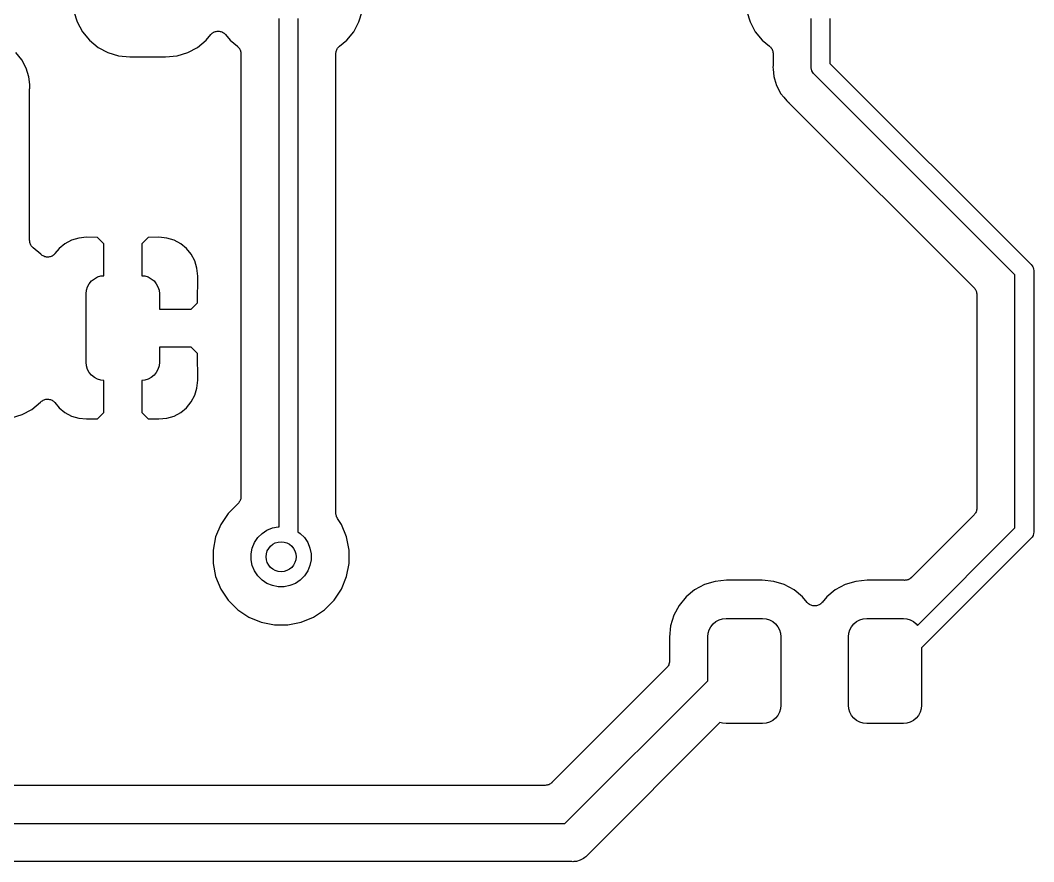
# Model space of a CAD drawing. Extents: x 0.71 to 5.18, y -2.29 to -0.62.
# Drawn here: x 4.613 to 5.145, y -2.29 to -1.848 of the extents above; entities that cross this region are included whole.
import ezdxf

# ---------------------------------------------------------------- set-up
doc = ezdxf.new("R2010")
doc.units = 0
doc.header["$MEASUREMENT"] = 0
doc.layers.add('BLACK', color=7, linetype='CONTINUOUS')

msp = doc.modelspace()

# ---------------------------------------------------------------- linework, layer by layer
at = {"layer": 'BLACK', "linetype": 'CONTINUOUS'}
for p, q in [((4.64128, -1.84376), (4.64297, -1.84933)), ((4.79085, -1.84933), (4.79254, -1.84376)), ((4.99437, -1.84376), (4.99606, -1.84933)), ((4.64297, -1.84933), (4.64571, -1.85446)), ((4.7489, -2.11425), (4.7489, -1.84756)), ((4.75874, -1.84756), (4.75874, -2.1169)), ((4.7881, -1.85446), (4.79085, -1.84933)), ((4.99606, -1.84933), (4.99881, -1.85446)), ((5.02817, -1.87285), (5.02817, -1.84756)), ((5.03801, -1.84756), (5.03801, -1.87105)), ((4.64571, -1.85446), (4.64941, -1.85896)), ((4.71059, -1.85896), (4.71304, -1.85597)), ((4.71304, -1.85597), (4.71307, -1.85594)), ((4.71307, -1.85594), (4.71309, -1.85592)), ((4.71307, -1.85594), (4.71307, -1.85594)), ((4.71307, -1.85594), (4.71307, -1.85594)), ((4.71309, -1.85592), (4.71343, -1.85558)), ((4.71343, -1.85558), (4.71376, -1.85526)), ((4.71376, -1.85526), (4.71378, -1.85525)), ((4.71378, -1.85525), (4.71379, -1.85524)), ((4.71379, -1.85524), (4.71419, -1.85498)), ((4.71419, -1.85498), (4.71458, -1.85472)), ((4.71458, -1.85472), (4.71459, -1.85471)), ((4.71459, -1.85471), (4.71461, -1.85471)), ((4.71461, -1.85471), (4.71504, -1.85453)), ((4.71504, -1.85453), (4.71548, -1.85435)), ((4.71548, -1.85435), (4.7155, -1.85435)), ((4.7155, -1.85435), (4.71551, -1.85434)), ((4.71551, -1.85434), (4.71598, -1.85426)), ((4.71598, -1.85426), (4.71644, -1.85417)), ((4.71644, -1.85417), (4.71646, -1.85417)), ((4.71646, -1.85417), (4.71647, -1.85416)), ((4.71647, -1.85416), (4.71695, -1.85417)), ((4.71695, -1.85417), (4.71742, -1.85417)), ((4.71742, -1.85417), (4.71743, -1.85417)), ((4.71743, -1.85417), (4.71745, -1.85417)), ((4.71745, -1.85417), (4.71791, -1.85427)), ((4.71791, -1.85427), (4.71837, -1.85436)), ((4.71837, -1.85436), (4.71839, -1.85437)), ((4.71839, -1.85437), (4.7184, -1.85437)), ((4.7184, -1.85437), (4.71884, -1.85455)), ((4.71884, -1.85455), (4.71927, -1.85474)), ((4.71927, -1.85474), (4.71929, -1.85475)), ((4.71929, -1.85475), (4.7193, -1.85475)), ((4.7193, -1.85475), (4.71969, -1.85502)), ((4.71969, -1.85502), (4.72008, -1.85528)), ((4.72008, -1.85528), (4.7201, -1.85529)), ((4.7201, -1.85529), (4.72011, -1.8553)), ((4.72011, -1.8553), (4.72044, -1.85564)), ((4.72044, -1.85564), (4.72077, -1.85597)), ((4.72077, -1.85597), (4.72323, -1.85896)), ((4.78441, -1.85896), (4.7881, -1.85446)), ((4.99881, -1.85446), (5.0025, -1.85896)), ((4.64941, -1.85896), (4.65391, -1.86265)), ((4.70609, -1.86265), (4.71059, -1.85896)), ((4.72323, -1.85896), (4.72707, -1.86211)), ((4.78057, -1.86211), (4.78441, -1.85896)), ((5.0025, -1.85896), (5.00634, -1.86211)), ((4.61391, -1.86918), (4.6108, -1.86538)), ((4.65391, -1.86265), (4.65904, -1.8654)), ((4.65904, -1.8654), (4.66461, -1.86709)), ((4.69539, -1.86709), (4.70096, -1.8654)), ((4.70096, -1.8654), (4.70609, -1.86265)), ((4.72707, -1.86211), (4.72712, -1.86216)), ((4.72712, -1.86216), (4.72728, -1.86232)), ((4.72728, -1.86232), (4.72745, -1.86245)), ((4.72745, -1.86245), (4.72762, -1.86266)), ((4.72762, -1.86266), (4.7278, -1.86286)), ((4.7278, -1.86286), (4.72792, -1.86304)), ((4.72792, -1.86304), (4.72806, -1.86321)), ((4.72806, -1.86321), (4.72819, -1.86345)), ((4.72819, -1.86345), (4.72834, -1.86368)), ((4.72834, -1.86368), (4.72842, -1.86388)), ((4.72842, -1.86388), (4.72852, -1.86407)), ((4.72852, -1.86407), (4.7286, -1.86433)), ((4.7286, -1.86433), (4.7287, -1.86458)), ((4.7287, -1.86458), (4.72874, -1.8648)), ((4.72874, -1.8648), (4.7288, -1.86501)), ((4.7288, -1.86501), (4.72883, -1.86528)), ((4.72883, -1.86528), (4.72888, -1.86554)), ((4.72888, -1.86554), (4.72888, -1.86576)), ((4.72888, -1.86576), (4.7289, -1.86598)), ((4.7289, -1.86598), (4.7289, -2.09848)), ((4.77874, -1.86591), (4.77877, -1.86569)), ((4.77874, -1.86598), (4.77874, -1.86591)), ((4.77874, -2.10715), (4.77874, -1.86598)), ((4.77877, -1.86547), (4.77882, -1.86521)), ((4.77877, -1.86569), (4.77877, -1.86547)), ((4.77882, -1.86521), (4.77885, -1.86494)), ((4.77885, -1.86494), (4.77892, -1.86473)), ((4.77892, -1.86473), (4.77896, -1.86451)), ((4.77896, -1.86451), (4.77906, -1.86427)), ((4.77906, -1.86427), (4.77914, -1.86401)), ((4.77914, -1.86401), (4.77925, -1.86382)), ((4.77925, -1.86382), (4.77933, -1.86361)), ((4.77933, -1.86361), (4.77948, -1.86339)), ((4.77948, -1.86339), (4.77961, -1.86315)), ((4.77961, -1.86315), (4.77976, -1.86299)), ((4.77976, -1.86299), (4.77988, -1.8628)), ((4.77988, -1.8628), (4.78007, -1.86261)), ((4.78007, -1.86261), (4.78024, -1.86241)), ((4.78024, -1.86241), (4.78041, -1.86227)), ((4.78041, -1.86227), (4.78057, -1.86211)), ((5.00634, -1.86211), (5.00639, -1.86216)), ((5.00639, -1.86216), (5.00655, -1.86232)), ((5.00655, -1.86232), (5.00672, -1.86245)), ((5.00672, -1.86245), (5.00689, -1.86266)), ((5.00689, -1.86266), (5.00708, -1.86286)), ((5.00708, -1.86286), (5.0072, -1.86304)), ((5.0072, -1.86304), (5.00733, -1.86321)), ((5.00733, -1.86321), (5.00746, -1.86345)), ((5.00746, -1.86345), (5.00761, -1.86368)), ((5.00761, -1.86368), (5.00769, -1.86388)), ((5.00769, -1.86388), (5.00779, -1.86407)), ((5.00779, -1.86407), (5.00787, -1.86433)), ((5.00787, -1.86433), (5.00797, -1.86458)), ((5.00797, -1.86458), (5.00801, -1.8648)), ((5.00801, -1.8648), (5.00807, -1.86501)), ((5.00807, -1.86501), (5.0081, -1.86528)), ((5.0081, -1.86528), (5.00815, -1.86554)), ((5.00815, -1.86554), (5.00815, -1.86576)), ((5.00815, -1.86576), (5.00817, -1.86598)), ((5.00817, -1.86598), (5.00817, -1.87162)), ((4.61623, -1.87351), (4.61391, -1.86918)), ((4.66461, -1.86709), (4.67065, -1.86768)), ((4.67065, -1.86768), (4.68935, -1.86768)), ((4.68935, -1.86768), (4.69539, -1.86709)), ((5.00817, -1.87169), (5.00815, -1.8719)), ((5.00815, -1.8719), (5.00815, -1.87211)), ((5.00817, -1.87162), (5.00817, -1.87169)), ((5.03801, -1.87105), (5.14331, -1.97635)), ((4.61765, -1.87821), (4.61623, -1.87351)), ((5.00815, -1.87211), (5.00805, -1.87309)), ((5.00805, -1.87309), (5.00815, -1.87407)), ((5.00815, -1.87407), (5.00853, -1.87798)), ((5.02815, -1.87309), (5.02817, -1.87285)), ((5.02817, -1.87333), (5.02815, -1.87309)), ((5.0282, -1.87369), (5.02817, -1.87333)), ((5.02824, -1.87406), (5.0282, -1.87369)), ((5.02852, -1.87498), (5.02824, -1.87406)), ((5.02898, -1.87584), (5.02852, -1.87498)), ((5.02944, -1.8764), (5.02898, -1.87584)), ((5.02959, -1.87659), (5.02944, -1.8764)), ((5.02978, -1.87674), (5.02959, -1.87659)), ((5.13508, -1.98204), (5.02978, -1.87674)), ((4.61804, -1.88211), (4.61765, -1.87821)), ((4.61813, -1.88309), (4.61804, -1.88211)), ((4.61804, -1.88211), (4.61804, -1.88211)), ((5.00853, -1.87798), (5.00891, -1.87922)), ((5.00891, -1.87922), (5.00891, -1.87922)), ((5.00891, -1.87922), (5.00995, -1.88267)), ((5.00995, -1.88267), (5.01227, -1.887)), ((4.61801, -1.88449), (4.61804, -1.88428)), ((4.61801, -1.88456), (4.61801, -1.88449)), ((4.61801, -1.96402), (4.61801, -1.88456)), ((4.61804, -1.88407), (4.61813, -1.88309)), ((4.61804, -1.88428), (4.61804, -1.88407)), ((5.01227, -1.887), (5.01377, -1.88884)), ((5.01377, -1.88884), (5.01378, -1.88884)), ((5.01378, -1.88884), (5.01538, -1.8908)), ((5.01538, -1.8908), (5.01614, -1.89142)), ((5.01614, -1.89142), (5.0162, -1.89147)), ((5.0162, -1.89147), (5.01635, -1.89162)), ((5.01635, -1.89162), (5.01651, -1.89175)), ((5.01651, -1.89175), (5.11361, -1.98886)), ((4.64792, -1.96232), (4.6438, -1.96273)), ((4.65356, -1.96241), (4.64792, -1.96232)), ((4.65691, -1.96576), (4.65356, -1.96241)), ((4.68026, -1.96241), (4.67691, -1.96576)), ((4.68589, -1.96232), (4.68026, -1.96241)), ((4.69002, -1.96273), (4.68589, -1.96232)), ((4.61803, -1.96424), (4.61801, -1.96402)), ((4.61803, -1.96446), (4.61803, -1.96424)), ((4.61808, -1.96472), (4.61803, -1.96446)), ((4.61811, -1.96499), (4.61808, -1.96472)), ((4.61817, -1.9652), (4.61811, -1.96499)), ((4.61821, -1.96542), (4.61817, -1.9652)), ((4.61831, -1.96567), (4.61821, -1.96542)), ((4.61839, -1.96593), (4.61831, -1.96567)), ((4.61849, -1.96612), (4.61839, -1.96593)), ((4.61857, -1.96632), (4.61849, -1.96612)), ((4.61872, -1.96655), (4.61857, -1.96632)), ((4.61885, -1.96679), (4.61872, -1.96655)), ((4.61899, -1.96696), (4.61885, -1.96679)), ((4.61911, -1.96714), (4.61899, -1.96696)), ((4.61929, -1.96734), (4.61911, -1.96714)), ((4.61946, -1.96755), (4.61929, -1.96734)), ((4.61963, -1.96768), (4.61946, -1.96755)), ((4.61979, -1.96784), (4.61963, -1.96768)), ((4.63655, -1.96573), (4.63351, -1.96823)), ((4.64003, -1.96387), (4.63655, -1.96573)), ((4.6438, -1.96273), (4.64003, -1.96387)), ((4.65691, -1.98248), (4.65691, -1.96576)), ((4.67691, -1.96576), (4.67691, -1.98248)), ((4.69379, -1.96387), (4.69002, -1.96273)), ((4.69727, -1.96573), (4.69379, -1.96387)), ((4.70031, -1.96823), (4.69727, -1.96573)), ((4.61984, -1.96789), (4.61979, -1.96784)), ((4.62381, -1.97115), (4.61984, -1.96789)), ((4.62391, -1.97124), (4.62381, -1.97115)), ((4.62424, -1.97158), (4.62391, -1.97124)), ((4.62426, -1.97159), (4.62424, -1.97158)), ((4.62427, -1.9716), (4.62426, -1.97159)), ((4.62466, -1.97186), (4.62427, -1.9716)), ((4.62505, -1.97213), (4.62466, -1.97186)), ((4.62506, -1.97214), (4.62505, -1.97213)), ((4.62508, -1.97214), (4.62506, -1.97214)), ((4.62552, -1.97233), (4.62508, -1.97214)), ((4.62595, -1.97251), (4.62552, -1.97233)), ((4.62596, -1.97251), (4.62595, -1.97251)), ((4.62598, -1.97252), (4.62596, -1.97251)), ((4.62644, -1.97261), (4.62598, -1.97252)), ((4.6269, -1.97271), (4.62644, -1.97261)), ((4.62692, -1.97271), (4.6269, -1.97271)), ((4.62693, -1.97271), (4.62692, -1.97271)), ((4.62741, -1.97271), (4.62693, -1.97271)), ((4.62788, -1.97272), (4.62741, -1.97271)), ((4.62789, -1.97272), (4.62788, -1.97272)), ((4.62791, -1.97272), (4.62789, -1.97272)), ((4.62837, -1.97263), (4.62791, -1.97272)), ((4.62884, -1.97254), (4.62837, -1.97263)), ((4.62885, -1.97253), (4.62884, -1.97254)), ((4.62887, -1.97253), (4.62885, -1.97253)), ((4.6293, -1.97235), (4.62887, -1.97253)), ((4.62974, -1.97218), (4.6293, -1.97235)), ((4.62976, -1.97217), (4.62974, -1.97218)), ((4.62977, -1.97216), (4.62976, -1.97217)), ((4.63016, -1.9719), (4.62977, -1.97216)), ((4.63056, -1.97164), (4.63016, -1.9719)), ((4.63057, -1.97163), (4.63056, -1.97164)), ((4.63059, -1.97163), (4.63057, -1.97163)), ((4.63092, -1.9713), (4.63059, -1.97163)), ((4.63126, -1.97096), (4.63092, -1.9713)), ((4.63128, -1.97094), (4.63126, -1.97096)), ((4.63131, -1.97091), (4.63128, -1.97094)), ((4.63128, -1.97094), (4.63128, -1.97094)), ((4.63128, -1.97094), (4.63128, -1.97094)), ((4.63351, -1.96823), (4.63131, -1.97091)), ((4.70281, -1.97128), (4.70031, -1.96823)), ((4.70467, -1.97475), (4.70281, -1.97128)), ((4.70581, -1.97852), (4.70467, -1.97475)), ((5.14331, -1.97635), (5.1435, -1.9765)), ((5.1435, -1.9765), (5.14365, -1.97669)), ((5.14365, -1.97669), (5.14411, -1.97725)), ((5.14411, -1.97725), (5.14441, -1.97781)), ((5.14441, -1.97781), (5.14457, -1.97811)), ((5.14457, -1.97811), (5.14485, -1.97904)), ((4.65198, -1.98406), (4.65364, -1.98317)), ((4.65364, -1.98317), (4.65544, -1.98263)), ((4.65544, -1.98263), (4.65691, -1.98248)), ((4.67691, -1.98248), (4.67838, -1.98263)), ((4.67838, -1.98263), (4.68018, -1.98317)), ((4.68018, -1.98317), (4.68184, -1.98406)), ((4.70622, -1.98267), (4.70581, -1.97852)), ((4.70612, -1.99666), (4.70622, -1.98267)), ((5.13508, -2.11487), (5.13508, -1.98204)), ((5.14485, -1.97904), (5.14492, -1.97976)), ((5.14492, -1.97976), (5.14492, -1.97976)), ((5.14492, -1.97976), (5.14494, -1.98)), ((5.14494, -1.98), (5.14492, -1.98024)), ((5.14492, -1.98024), (5.14492, -2.11667)), ((4.6479, -1.99017), (4.64845, -1.98836)), ((4.64845, -1.98836), (4.64933, -1.98671)), ((4.64933, -1.98671), (4.65053, -1.98525)), ((4.65053, -1.98525), (4.65198, -1.98406)), ((4.68184, -1.98406), (4.68329, -1.98525)), ((4.68329, -1.98525), (4.68449, -1.98671)), ((4.68449, -1.98671), (4.68537, -1.98836)), ((4.68537, -1.98836), (4.68592, -1.99017)), ((5.11361, -1.98886), (5.11363, -1.98887)), ((5.11363, -1.98887), (5.11363, -1.98887)), ((5.11363, -1.98887), (5.11363, -1.98887)), ((5.11363, -1.98887), (5.11366, -1.98891)), ((5.11366, -1.98891), (5.11395, -1.98927)), ((4.64772, -1.99204), (4.6479, -1.99017)), ((4.64772, -2.02796), (4.64772, -1.99204)), ((4.68592, -1.99017), (4.6861, -1.99204)), ((4.6861, -1.99204), (4.6861, -2)), ((5.11395, -1.98927), (5.11424, -1.98963)), ((5.11424, -1.98963), (5.11426, -1.98965)), ((5.11426, -1.98965), (5.11427, -1.98967)), ((5.11427, -1.98967), (5.11448, -1.99008)), ((5.11448, -1.99008), (5.1147, -1.99049)), ((5.1147, -1.99049), (5.11471, -1.99051)), ((5.11471, -1.99051), (5.11472, -1.99054)), ((5.11472, -1.99054), (5.11485, -1.99098)), ((5.11485, -1.99098), (5.11498, -1.99142)), ((5.11498, -1.99142), (5.11499, -1.99145)), ((5.11499, -1.99145), (5.11499, -1.99147)), ((5.11499, -1.99147), (5.11503, -1.99193)), ((5.11503, -1.99193), (5.11508, -1.99239)), ((5.11508, -1.99239), (5.11508, -2.10452)), ((4.70278, -2), (4.70612, -1.99666)), ((4.6861, -2), (4.70278, -2)), ((4.6861, -2.02), (4.6861, -2.02796)), ((4.70278, -2.02), (4.6861, -2.02)), ((4.70612, -2.02334), (4.70278, -2.02)), ((4.70622, -2.03733), (4.70612, -2.02334)), ((4.6479, -2.02983), (4.64772, -2.02796)), ((4.64845, -2.03164), (4.6479, -2.02983)), ((4.64933, -2.03329), (4.64845, -2.03164)), ((4.68537, -2.03164), (4.68449, -2.03329)), ((4.68592, -2.02983), (4.68537, -2.03164)), ((4.6861, -2.02796), (4.68592, -2.02983)), ((4.65053, -2.03475), (4.64933, -2.03329)), ((4.65198, -2.03594), (4.65053, -2.03475)), ((4.65364, -2.03683), (4.65198, -2.03594)), ((4.65544, -2.03737), (4.65364, -2.03683)), ((4.68018, -2.03683), (4.67838, -2.03737)), ((4.68184, -2.03594), (4.68018, -2.03683)), ((4.68329, -2.03475), (4.68184, -2.03594)), ((4.68449, -2.03329), (4.68329, -2.03475)), ((4.65691, -2.03752), (4.65544, -2.03737)), ((4.65691, -2.05424), (4.65691, -2.03752)), ((4.67838, -2.03737), (4.67691, -2.03752)), ((4.67691, -2.03752), (4.67691, -2.05424)), ((4.70467, -2.04525), (4.70581, -2.04148)), ((4.70581, -2.04148), (4.70622, -2.03733)), ((4.62557, -2.04765), (4.62601, -2.04747)), ((4.62601, -2.04747), (4.62603, -2.04747)), ((4.62603, -2.04747), (4.62604, -2.04746)), ((4.62604, -2.04746), (4.62651, -2.04737)), ((4.62651, -2.04737), (4.62697, -2.04728)), ((4.62697, -2.04728), (4.62699, -2.04728)), ((4.62699, -2.04728), (4.627, -2.04728)), ((4.627, -2.04728), (4.62747, -2.04729)), ((4.62747, -2.04729), (4.62795, -2.04729)), ((4.62795, -2.04729), (4.62796, -2.04729)), ((4.62796, -2.04729), (4.62798, -2.04729)), ((4.62798, -2.04729), (4.62844, -2.04739)), ((4.62844, -2.04739), (4.62891, -2.04748)), ((4.62891, -2.04748), (4.62892, -2.04749)), ((4.62892, -2.04749), (4.62893, -2.04749)), ((4.62893, -2.04749), (4.62937, -2.04767)), ((4.70281, -2.04872), (4.70467, -2.04525)), ((4.61405, -2.0554), (4.61918, -2.05265)), ((4.61918, -2.05265), (4.62379, -2.04887)), ((4.62379, -2.04887), (4.62396, -2.0487)), ((4.62396, -2.0487), (4.6243, -2.04837)), ((4.6243, -2.04837), (4.62431, -2.04837)), ((4.62431, -2.04837), (4.62432, -2.04836)), ((4.62432, -2.04836), (4.62472, -2.0481)), ((4.62472, -2.0481), (4.62511, -2.04784)), ((4.62511, -2.04784), (4.62513, -2.04783)), ((4.62513, -2.04783), (4.62514, -2.04782)), ((4.62514, -2.04782), (4.62557, -2.04765)), ((4.62937, -2.04767), (4.62981, -2.04786)), ((4.62981, -2.04786), (4.62982, -2.04786)), ((4.62982, -2.04786), (4.62983, -2.04787)), ((4.62983, -2.04787), (4.63022, -2.04814)), ((4.63022, -2.04814), (4.63062, -2.0484)), ((4.63062, -2.0484), (4.63063, -2.04841)), ((4.63063, -2.04841), (4.63064, -2.04842)), ((4.63064, -2.04842), (4.63097, -2.04876)), ((4.63097, -2.04876), (4.63131, -2.04909)), ((4.63131, -2.04909), (4.63351, -2.05177)), ((4.63351, -2.05177), (4.63655, -2.05427)), ((4.69727, -2.05427), (4.70031, -2.05177)), ((4.70031, -2.05177), (4.70281, -2.04872)), ((4.60848, -2.05709), (4.61405, -2.0554)), ((4.63655, -2.05427), (4.64003, -2.05613)), ((4.64003, -2.05613), (4.6438, -2.05727)), ((4.6438, -2.05727), (4.64792, -2.05768)), ((4.64792, -2.05768), (4.65356, -2.05759)), ((4.65356, -2.05759), (4.65691, -2.05424)), ((4.67691, -2.05424), (4.68026, -2.05759)), ((4.68026, -2.05759), (4.68589, -2.05768)), ((4.68589, -2.05768), (4.69002, -2.05727)), ((4.69002, -2.05727), (4.69379, -2.05613)), ((4.69379, -2.05613), (4.69727, -2.05427)), ((4.72849, -2.10045), (4.72827, -2.10085)), ((4.7285, -2.10042), (4.72849, -2.10045)), ((4.72851, -2.1004), (4.7285, -2.10042)), ((4.72865, -2.09996), (4.72851, -2.1004)), ((4.72879, -2.09952), (4.72865, -2.09996)), ((4.7288, -2.09946), (4.72879, -2.09949)), ((4.72879, -2.09949), (4.72879, -2.09952)), ((4.72885, -2.09901), (4.7288, -2.09946)), ((4.7289, -2.09855), (4.72885, -2.09901)), ((4.7289, -2.09848), (4.7289, -2.09849)), ((4.7289, -2.09849), (4.7289, -2.09849)), ((4.7289, -2.09849), (4.7289, -2.09849)), ((4.7289, -2.09849), (4.7289, -2.09855)), ((4.72743, -2.10201), (4.72223, -2.10721)), ((4.72773, -2.10165), (4.72743, -2.10201)), ((4.72802, -2.1013), (4.72773, -2.10165)), ((4.72804, -2.10128), (4.72802, -2.1013)), ((4.72805, -2.10126), (4.72804, -2.10128)), ((4.72827, -2.10085), (4.72805, -2.10126)), ((5.11483, -2.106), (5.11469, -2.10644)), ((5.11497, -2.10556), (5.11483, -2.106)), ((5.11498, -2.1055), (5.11497, -2.10553)), ((5.11497, -2.10553), (5.11497, -2.10556)), ((5.11503, -2.10505), (5.11498, -2.1055)), ((5.11508, -2.10459), (5.11503, -2.10505)), ((5.11508, -2.10452), (5.11508, -2.10453)), ((5.11508, -2.10453), (5.11508, -2.10453)), ((5.11508, -2.10453), (5.11508, -2.10453)), ((5.11508, -2.10453), (5.11508, -2.10459)), ((4.72223, -2.10721), (4.71832, -2.11307)), ((4.77878, -2.10761), (4.77874, -2.10715)), ((4.77882, -2.10807), (4.77878, -2.10761)), ((4.77883, -2.10809), (4.77882, -2.10807)), ((4.77884, -2.10812), (4.77883, -2.10809)), ((4.77897, -2.10856), (4.77884, -2.10812)), ((4.7791, -2.109), (4.77897, -2.10856)), ((4.77911, -2.10903), (4.7791, -2.109)), ((4.77912, -2.10906), (4.77911, -2.10903)), ((4.77933, -2.10946), (4.77912, -2.10906)), ((4.77954, -2.10987), (4.77933, -2.10946)), ((4.77958, -2.10992), (4.77954, -2.10987)), ((4.77958, -2.10993), (4.77958, -2.10992)), ((4.77958, -2.10992), (4.77958, -2.10992)), ((4.77958, -2.10992), (4.77958, -2.10992)), ((4.78168, -2.11307), (4.77958, -2.10993)), ((5.11361, -2.10805), (5.08074, -2.14092)), ((5.11391, -2.10769), (5.11361, -2.10805)), ((5.1142, -2.10734), (5.11391, -2.10769)), ((5.11422, -2.10732), (5.1142, -2.10734)), ((5.11423, -2.1073), (5.11422, -2.10732)), ((5.11445, -2.10689), (5.11423, -2.1073)), ((5.11467, -2.10649), (5.11445, -2.10689)), ((5.11468, -2.10646), (5.11467, -2.10649)), ((5.11469, -2.10644), (5.11468, -2.10646)), ((4.71832, -2.11307), (4.71563, -2.11957)), ((4.73996, -2.11777), (4.74254, -2.11604)), ((4.74254, -2.11604), (4.74541, -2.11486)), ((4.74541, -2.11486), (4.74845, -2.11425)), ((4.74845, -2.11425), (4.7489, -2.11425)), ((4.78437, -2.11957), (4.78168, -2.11307)), ((5.08393, -2.16602), (5.13508, -2.11487)), ((5.14492, -2.11667), (5.14494, -2.11691)), ((4.71563, -2.11957), (4.71425, -2.12648)), ((4.73604, -2.12254), (4.73777, -2.11996)), ((4.73777, -2.11996), (4.73996, -2.11777)), ((4.75874, -2.1169), (4.76004, -2.11777)), ((4.76004, -2.11777), (4.76223, -2.11996)), ((4.76223, -2.11996), (4.76396, -2.12254)), ((4.78575, -2.12648), (4.78437, -2.11957)), ((5.14331, -2.12056), (5.0861, -2.17777)), ((5.1435, -2.12041), (5.14331, -2.12056)), ((5.14365, -2.12022), (5.1435, -2.12041)), ((5.14411, -2.11966), (5.14365, -2.12022)), ((5.14365, -2.12022), (5.14365, -2.12022)), ((5.14457, -2.1188), (5.14411, -2.11966)), ((5.14411, -2.11966), (5.14411, -2.11966)), ((5.14485, -2.11787), (5.14457, -2.1188)), ((5.14492, -2.11715), (5.14485, -2.11787)), ((5.14494, -2.11691), (5.14492, -2.11715)), ((5.14492, -2.11715), (5.14492, -2.11715)), ((4.71425, -2.12648), (4.71425, -2.13352)), ((4.73425, -2.12845), (4.73486, -2.12541)), ((4.73486, -2.12541), (4.73604, -2.12254)), ((4.76396, -2.12254), (4.76514, -2.12541)), ((4.76514, -2.12541), (4.76575, -2.12845)), ((4.78575, -2.13352), (4.78575, -2.12648)), ((4.73425, -2.13155), (4.73425, -2.12845)), ((4.73486, -2.13459), (4.73425, -2.13155)), ((4.76575, -2.13155), (4.76514, -2.13459)), ((4.76575, -2.12845), (4.76575, -2.13155)), ((4.71425, -2.13352), (4.71563, -2.14043)), ((4.73604, -2.13746), (4.73486, -2.13459)), ((4.73777, -2.14004), (4.73604, -2.13746)), ((4.76396, -2.13746), (4.76223, -2.14004)), ((4.76514, -2.13459), (4.76396, -2.13746)), ((4.78437, -2.14043), (4.78575, -2.13352)), ((4.71563, -2.14043), (4.71832, -2.14693)), ((4.73996, -2.14223), (4.73777, -2.14004)), ((4.74254, -2.14396), (4.73996, -2.14223)), ((4.76004, -2.14223), (4.75746, -2.14396)), ((4.76223, -2.14004), (4.76004, -2.14223)), ((4.78168, -2.14693), (4.78437, -2.14043)), ((4.9777, -2.14291), (4.97213, -2.1446)), ((4.98374, -2.14232), (4.9777, -2.14291)), ((5.00244, -2.14232), (4.98374, -2.14232)), ((5.00848, -2.14291), (5.00244, -2.14232)), ((5.01405, -2.1446), (5.00848, -2.14291)), ((5.05152, -2.14291), (5.04595, -2.1446)), ((5.05756, -2.14232), (5.05152, -2.14291)), ((5.07626, -2.14232), (5.05756, -2.14232)), ((5.07672, -2.14236), (5.07626, -2.14232)), ((5.07694, -2.14236), (5.07672, -2.14236)), ((5.07715, -2.14239), (5.07694, -2.14236)), ((5.07742, -2.14237), (5.07715, -2.14239)), ((5.07769, -2.14237), (5.07742, -2.14237)), ((5.07791, -2.14232), (5.07769, -2.14237)), ((5.07813, -2.1423), (5.07791, -2.14232)), ((5.07838, -2.14223), (5.07813, -2.1423)), ((5.07865, -2.14218), (5.07838, -2.14223)), ((5.07885, -2.14209), (5.07865, -2.14218)), ((5.07906, -2.14203), (5.07885, -2.14209)), ((5.0793, -2.14191), (5.07906, -2.14203)), ((5.07955, -2.1418), (5.0793, -2.14191)), ((5.07973, -2.14168), (5.07955, -2.1418)), ((5.07993, -2.14158), (5.07973, -2.14168)), ((5.08014, -2.14141), (5.07993, -2.14158)), ((5.08036, -2.14126), (5.08014, -2.14141)), ((5.08052, -2.14111), (5.08036, -2.14126)), ((5.08069, -2.14097), (5.08052, -2.14111)), ((5.08074, -2.14092), (5.08069, -2.14097)), ((4.71832, -2.14693), (4.72223, -2.15279)), ((4.74541, -2.14514), (4.74254, -2.14396)), ((4.74845, -2.14575), (4.74541, -2.14514)), ((4.75155, -2.14575), (4.74845, -2.14575)), ((4.75459, -2.14514), (4.75155, -2.14575)), ((4.75746, -2.14396), (4.75459, -2.14514)), ((4.77777, -2.15279), (4.78168, -2.14693)), ((4.967, -2.14735), (4.9625, -2.15104)), ((4.97213, -2.1446), (4.967, -2.14735)), ((5.01918, -2.14735), (5.01405, -2.1446)), ((5.02368, -2.15104), (5.01918, -2.14735)), ((5.04082, -2.14735), (5.03632, -2.15104)), ((5.04595, -2.1446), (5.04082, -2.14735)), ((4.72223, -2.15279), (4.72721, -2.15777)), ((4.77279, -2.15777), (4.77777, -2.15279)), ((4.9625, -2.15104), (4.95881, -2.15554)), ((5.02613, -2.15403), (5.02368, -2.15104)), ((5.03632, -2.15104), (5.03387, -2.15403)), ((4.72721, -2.15777), (4.73307, -2.16168)), ((4.76693, -2.16168), (4.77279, -2.15777)), ((4.95881, -2.15554), (4.95606, -2.16067)), ((5.02647, -2.15436), (5.02613, -2.15403)), ((5.0268, -2.1547), (5.02647, -2.15436)), ((5.02681, -2.15471), (5.0268, -2.1547)), ((5.02682, -2.15472), (5.02681, -2.15471)), ((5.02722, -2.15498), (5.02682, -2.15472)), ((5.02761, -2.15525), (5.02722, -2.15498)), ((5.02762, -2.15525), (5.02761, -2.15525)), ((5.02764, -2.15526), (5.02762, -2.15525)), ((5.02807, -2.15544), (5.02764, -2.15526)), ((5.02851, -2.15563), (5.02807, -2.15544)), ((5.02852, -2.15563), (5.02851, -2.15563)), ((5.02854, -2.15564), (5.02852, -2.15563)), ((5.029, -2.15573), (5.02854, -2.15564)), ((5.02946, -2.15583), (5.029, -2.15573)), ((5.02948, -2.15583), (5.02946, -2.15583)), ((5.02949, -2.15583), (5.02948, -2.15583)), ((5.02996, -2.15583), (5.02949, -2.15583)), ((5.03044, -2.15584), (5.02996, -2.15583)), ((5.03045, -2.15583), (5.03044, -2.15584)), ((5.03047, -2.15583), (5.03045, -2.15583)), ((5.03093, -2.15574), (5.03047, -2.15583)), ((5.0314, -2.15566), (5.03093, -2.15574)), ((5.03141, -2.15565), (5.0314, -2.15566)), ((5.03143, -2.15565), (5.03141, -2.15565)), ((5.03187, -2.15547), (5.03143, -2.15565)), ((5.0323, -2.15529), (5.03187, -2.15547)), ((5.03232, -2.15529), (5.0323, -2.15529)), ((5.03233, -2.15528), (5.03232, -2.15529)), ((5.03272, -2.15502), (5.03233, -2.15528)), ((5.03312, -2.15476), (5.03272, -2.15502)), ((5.03313, -2.15475), (5.03312, -2.15476)), ((5.03314, -2.15474), (5.03313, -2.15475)), ((5.03348, -2.15441), (5.03314, -2.15474)), ((5.03382, -2.15408), (5.03348, -2.15441)), ((5.03384, -2.15406), (5.03382, -2.15408)), ((5.03387, -2.15403), (5.03384, -2.15406)), ((5.03384, -2.15406), (5.03384, -2.15406)), ((5.03384, -2.15406), (5.03384, -2.15406)), ((4.73307, -2.16168), (4.73957, -2.16437)), ((4.73957, -2.16437), (4.74648, -2.16575)), ((4.75352, -2.16575), (4.76043, -2.16437)), ((4.76043, -2.16437), (4.76693, -2.16168)), ((4.95606, -2.16067), (4.95437, -2.16624)), ((4.97671, -2.16525), (4.97816, -2.16406)), ((4.97816, -2.16406), (4.97982, -2.16317)), ((4.97982, -2.16317), (4.98162, -2.16263)), ((4.98162, -2.16263), (4.98349, -2.16244)), ((4.98349, -2.16244), (5.00269, -2.16244)), ((5.00269, -2.16244), (5.00456, -2.16263)), ((5.00456, -2.16263), (5.00636, -2.16317)), ((5.00636, -2.16317), (5.00802, -2.16406)), ((5.00802, -2.16406), (5.00947, -2.16525)), ((5.05053, -2.16525), (5.05198, -2.16406)), ((5.05198, -2.16406), (5.05364, -2.16317)), ((5.05364, -2.16317), (5.05544, -2.16263)), ((5.05544, -2.16263), (5.05731, -2.16244)), ((5.05731, -2.16244), (5.07651, -2.16244)), ((5.07651, -2.16244), (5.07838, -2.16263)), ((5.07838, -2.16263), (5.08018, -2.16317)), ((5.08018, -2.16317), (5.08184, -2.16406)), ((5.08184, -2.16406), (5.08329, -2.16525)), ((4.74648, -2.16575), (4.75352, -2.16575)), ((4.95437, -2.16624), (4.95378, -2.17228)), ((4.97408, -2.17017), (4.97463, -2.16837)), ((4.97463, -2.16837), (4.97551, -2.16671)), ((4.97551, -2.16671), (4.97671, -2.16525)), ((5.00947, -2.16525), (5.01067, -2.16671)), ((5.01067, -2.16671), (5.01155, -2.16837)), ((5.01155, -2.16837), (5.0121, -2.17017)), ((5.0479, -2.17017), (5.04845, -2.16837)), ((5.04845, -2.16837), (5.04933, -2.16671)), ((5.04933, -2.16671), (5.05053, -2.16525)), ((5.08329, -2.16525), (5.08393, -2.16602)), ((4.95378, -2.17228), (4.95378, -2.18482)), ((4.9739, -2.17204), (4.97408, -2.17017)), ((4.9739, -2.19505), (4.9739, -2.17204)), ((5.0121, -2.17017), (5.01228, -2.17204)), ((5.01228, -2.17204), (5.01228, -2.20796)), ((5.04772, -2.17204), (5.0479, -2.17017)), ((5.04772, -2.20796), (5.04772, -2.17204)), ((5.0861, -2.17777), (5.0861, -2.20796)), ((4.95367, -2.18586), (4.95353, -2.1863)), ((4.95368, -2.1858), (4.95367, -2.18583)), ((4.95367, -2.18583), (4.95367, -2.18586)), ((4.95372, -2.18535), (4.95368, -2.1858)), ((4.95378, -2.18489), (4.95372, -2.18535)), ((4.95378, -2.18482), (4.95378, -2.18483)), ((4.95378, -2.18483), (4.95378, -2.18483)), ((4.95378, -2.18483), (4.95378, -2.18483)), ((4.95378, -2.18483), (4.95378, -2.18489)), ((4.95231, -2.18835), (4.89213, -2.24854)), ((4.95261, -2.18799), (4.95231, -2.18835)), ((4.9529, -2.18764), (4.95261, -2.18799)), ((4.95291, -2.18762), (4.9529, -2.18764)), ((4.95293, -2.1876), (4.95291, -2.18762)), ((4.95315, -2.18719), (4.95293, -2.1876)), ((4.95337, -2.18679), (4.95315, -2.18719)), ((4.95338, -2.18676), (4.95337, -2.18679)), ((4.95339, -2.18674), (4.95338, -2.18676)), ((4.95353, -2.1863), (4.95339, -2.18674)), ((4.89895, -2.27), (4.9739, -2.19505)), ((5.01155, -2.21163), (5.01067, -2.21329)), ((5.0121, -2.20983), (5.01155, -2.21163)), ((5.01228, -2.20796), (5.0121, -2.20983)), ((5.0479, -2.20983), (5.04772, -2.20796)), ((5.04845, -2.21163), (5.0479, -2.20983)), ((5.04933, -2.21329), (5.04845, -2.21163)), ((5.08537, -2.21163), (5.08449, -2.21329)), ((5.08592, -2.20983), (5.08537, -2.21163)), ((5.0861, -2.20796), (5.08592, -2.20983)), ((4.98027, -2.21696), (4.91051, -2.28672)), ((4.98162, -2.21737), (4.98027, -2.21696)), ((4.98349, -2.21756), (4.98162, -2.21737)), ((5.00269, -2.21756), (4.98349, -2.21756)), ((5.00456, -2.21737), (5.00269, -2.21756)), ((5.00636, -2.21683), (5.00456, -2.21737)), ((5.00802, -2.21594), (5.00636, -2.21683)), ((5.00947, -2.21475), (5.00802, -2.21594)), ((5.01067, -2.21329), (5.00947, -2.21475)), ((5.05053, -2.21475), (5.04933, -2.21329)), ((5.05198, -2.21594), (5.05053, -2.21475)), ((5.05364, -2.21683), (5.05198, -2.21594)), ((5.05544, -2.21737), (5.05364, -2.21683)), ((5.05731, -2.21756), (5.05544, -2.21737)), ((5.07651, -2.21756), (5.05731, -2.21756)), ((5.07838, -2.21737), (5.07651, -2.21756)), ((5.08018, -2.21683), (5.07838, -2.21737)), ((5.08184, -2.21594), (5.08018, -2.21683)), ((5.08329, -2.21475), (5.08184, -2.21594)), ((5.08449, -2.21329), (5.08329, -2.21475)), ((4.89045, -2.24964), (4.89001, -2.24977)), ((4.89047, -2.24963), (4.89045, -2.24964)), ((4.8905, -2.24962), (4.89047, -2.24963)), ((4.89091, -2.24941), (4.8905, -2.24962)), ((4.89132, -2.24919), (4.89091, -2.24941)), ((4.89134, -2.24918), (4.89132, -2.24919)), ((4.89136, -2.24916), (4.89134, -2.24918)), ((4.89172, -2.24887), (4.89136, -2.24916)), ((4.89208, -2.24858), (4.89172, -2.24887)), ((4.89212, -2.24855), (4.89208, -2.24858)), ((4.89213, -2.24854), (4.89212, -2.24855)), ((4.89212, -2.24855), (4.89212, -2.24855)), ((4.89212, -2.24855), (4.89212, -2.24855)), ((4.88859, -2.25), (4.34016, -2.25)), ((4.88905, -2.24995), (4.88859, -2.25)), ((4.88951, -2.24991), (4.88905, -2.24995)), ((4.88954, -2.24991), (4.88951, -2.24991)), ((4.88956, -2.2499), (4.88954, -2.24991)), ((4.89001, -2.24977), (4.88956, -2.2499)), ((4.15414, -2.27), (4.89895, -2.27)), ((4.91051, -2.28672), (4.9102, -2.28711)), ((4.9026, -2.29), (4.15049, -2.29)), ((4.90309, -2.29005), (4.9026, -2.29)), ((4.90358, -2.29), (4.90309, -2.29005)), ((4.90505, -2.28986), (4.90358, -2.29)), ((4.90358, -2.29), (4.90358, -2.29)), ((4.90694, -2.28928), (4.90505, -2.28986)), ((4.90867, -2.28835), (4.90694, -2.28928)), ((4.90932, -2.28782), (4.90867, -2.28835)), ((4.90981, -2.28742), (4.90932, -2.28782)), ((4.9102, -2.28711), (4.90981, -2.28742)), ((4.90981, -2.28742), (4.90981, -2.28742))]:
    msp.add_line(p, q, dxfattribs=at)
at = {"layer": 'BLACK'}
msp.add_circle((4.75, -2.13), 0.007874, dxfattribs=at)

doc.saveas('drawing.dxf')
